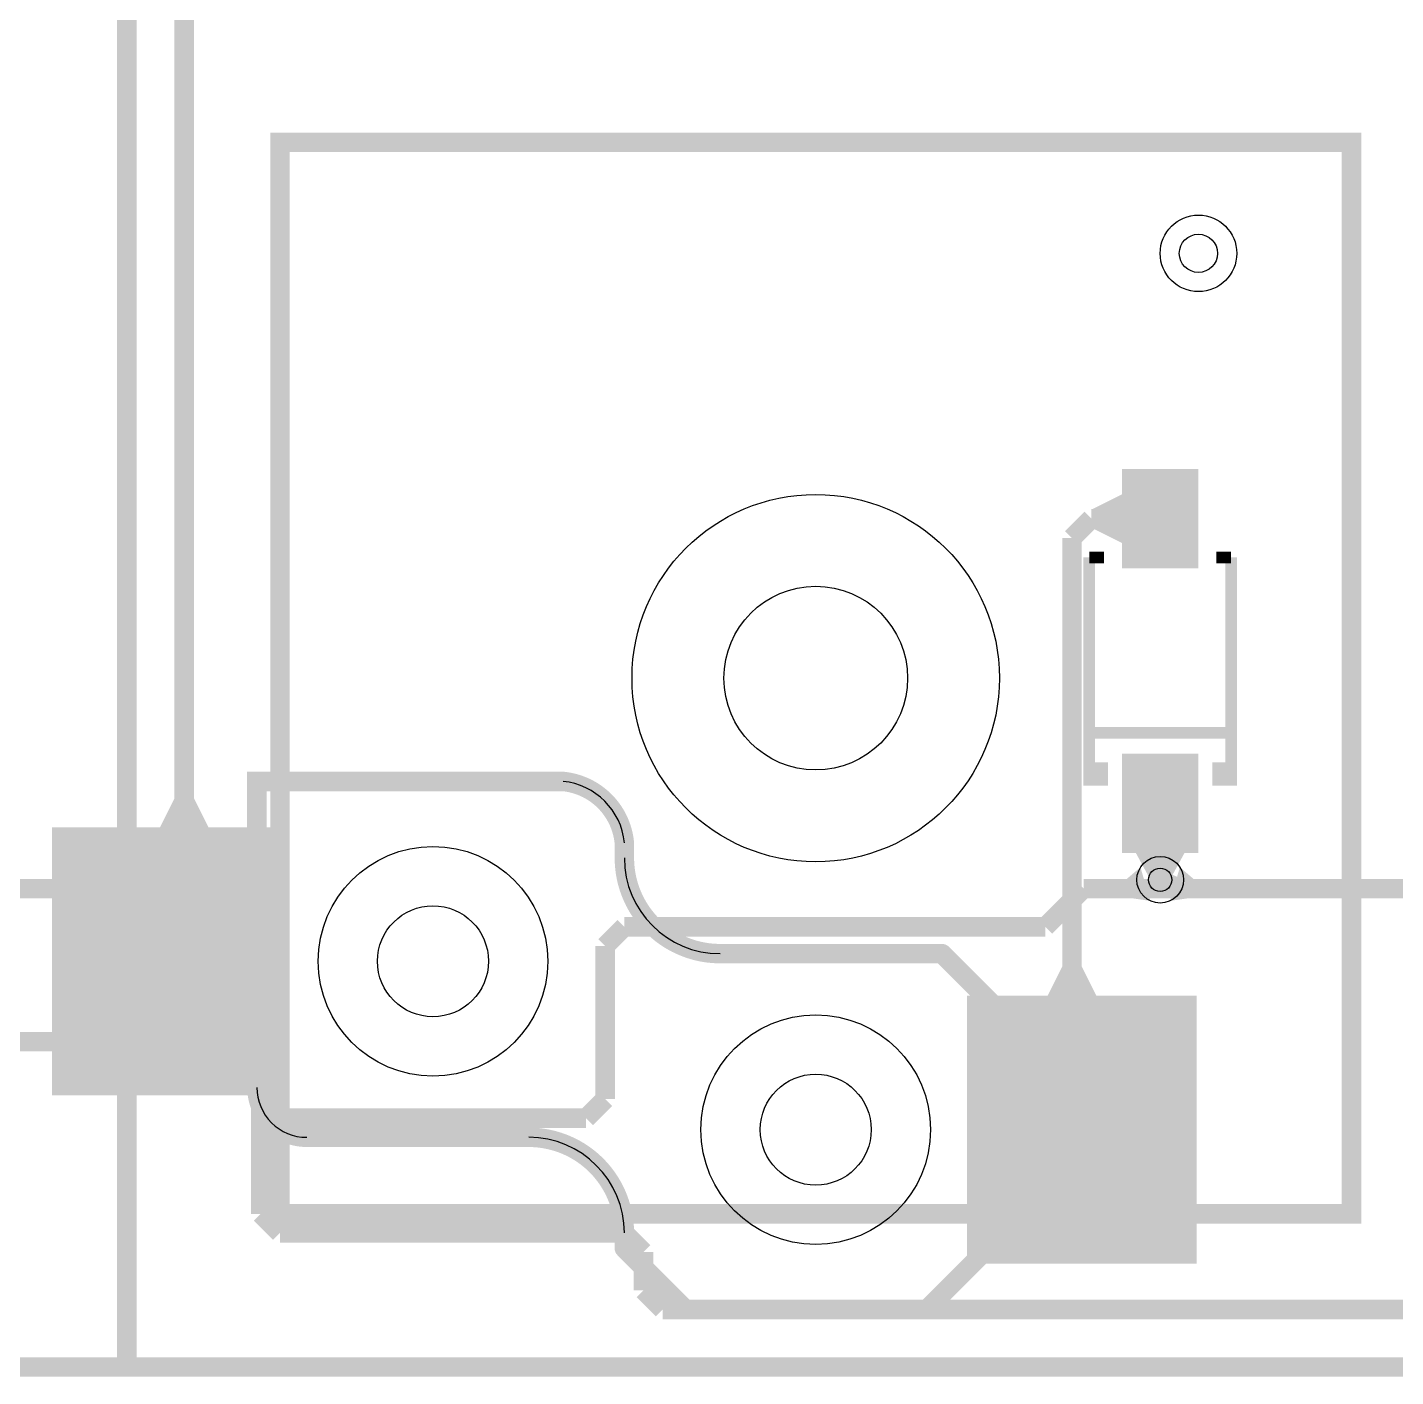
# Model space of a CAD drawing. Header units: millimetres. Extents: x -992 to -826, y 770 to 901.
# Drawn here: x -955.38 to -937.51, y 819.64 to 837.27 of the extents above; entities that cross this region are included whole.
import ezdxf

# ---------------------------------------------------------------- set-up
doc = ezdxf.new("R2010")
doc.units = ezdxf.units.MM
for name, color, linetype, true_color in [('BottomLayer', 7, 'Continuous', 0x0000ff), ('BottomPasteMaskLayer', 7, 'Continuous', 0x800000), ('BottomSilkLayer', 7, 'Continuous', 0x66cc33), ('BottomSolderMaskLayer', 7, 'Continuous', 0xaa00ff), ('Document', 7, 'Continuous', 0xffffff), ('Hole', 7, 'Continuous', 0x222222), ('Multi-Layer', 7, 'Continuous', 0xc0c0c0), ('TopLayer', 7, 'Continuous', 0xff0000), ('TopSilkLayer', 7, 'Continuous', 0xffcc00)]:
    doc.layers.add(name, color=color, linetype=linetype, true_color=true_color)

msp = doc.modelspace()

# ---------------------------------------------------------------- hatches: boundary and pattern name
at = {"layer": 'BottomLayer'}
for points in [[(-940.0818897637796, 830.201676403353), (-940.0818897637796, 831.5016764033529), (-941.0818897637796, 831.5016764033529), (-941.0818897637796, 830.201676403353)], [(-941.0818897637796, 831.1690906781815), (-941.0818897637796, 830.5340894081789), (-941.4628905257812, 830.7245897891797), (-941.4628905257812, 830.9785902971807)], [(-940.0818897637796, 826.4826771653545), (-940.0818897637796, 827.7826771653545), (-941.0818897637796, 827.7826771653545), (-941.0818897637796, 826.4826771653545)], [(-953.0144018288038, 826.8177038354079), (-953.6494030988063, 826.8177038354079), (-953.4589027178056, 827.1987045974093), (-953.2049022098045, 827.1987045974093)], [(-955.0568961137924, 823.3177038354078), (-952.0568961137924, 823.3177038354078), (-952.0568961137924, 826.8177038354079), (-955.0568961137924, 826.8177038354079)], [(-940.3533045466093, 826.3344272288546), (-940.810505461011, 826.3344627889257), (-940.7088874777751, 826.5478155956314), (-940.4548869697741, 826.5477952755907)], [(-940.8993878587759, 826.4826771653545), (-940.2643865887733, 826.4826771653545), (-940.4548869697741, 826.1327686055374), (-940.7088874777751, 826.1327686055374)], [(-941.416281432563, 824.6175488950979), (-942.0512827025655, 824.6175488950979), (-941.8607823215648, 824.9985496570995), (-941.6067818135638, 824.9985496570995)], [(-943.1068834137669, 821.117551435103), (-940.1068834137669, 821.117551435103), (-940.1068834137669, 824.617551435103), (-943.1068834137669, 824.617551435103)]]:
    msp.add_hatch(color=256, dxfattribs=at).paths.add_polyline_path(points)
at = {"layer": 'BottomPasteMaskLayer'}
for points in [[(-940.0818897637796, 830.201676403353), (-940.0818897637796, 831.5016764033529), (-941.0818897637796, 831.5016764033529), (-941.0818897637796, 830.201676403353)], [(-940.0818897637796, 826.4826771653545), (-940.0818897637796, 827.7826771653545), (-941.0818897637796, 827.7826771653545), (-941.0818897637796, 826.4826771653545)], [(-955.0568961137924, 823.3177038354078), (-952.0568961137924, 823.3177038354078), (-952.0568961137924, 826.8177038354079), (-955.0568961137924, 826.8177038354079)], [(-943.1068834137669, 821.117551435103), (-940.1068834137669, 821.117551435103), (-940.1068834137669, 824.617551435103), (-943.1068834137669, 824.617551435103)]]:
    msp.add_hatch(color=256, dxfattribs=at).paths.add_polyline_path(points)
at = {"layer": 'BottomSilkLayer'}
for points in [[(-941.5843967487936, 827.667708915418), (-941.264406908814, 827.667708915418), (-941.264406908814, 827.3629083058167), (-941.5843967487936, 827.3629083058167)], [(-939.5795707391416, 827.667708915418), (-939.8995605791213, 827.667708915418), (-939.8995605791213, 827.3629083058167), (-939.5795707391416, 827.3629083058167)]]:
    msp.add_hatch(color=256, dxfattribs=at).paths.add_polyline_path(points)
at = {"layer": 'BottomSolderMaskLayer'}
for points in [[(-940.0818897637796, 830.201676403353), (-940.0818897637796, 831.5016764033529), (-941.0818897637796, 831.5016764033529), (-941.0818897637796, 830.201676403353)], [(-940.0818897637796, 826.4826771653545), (-940.0818897637796, 827.7826771653545), (-941.0818897637796, 827.7826771653545), (-941.0818897637796, 826.4826771653545)], [(-955.0568961137924, 823.3177038354078), (-952.0568961137924, 823.3177038354078), (-952.0568961137924, 826.8177038354079), (-955.0568961137924, 826.8177038354079)], [(-943.1068834137669, 821.117551435103), (-940.1068834137669, 821.117551435103), (-940.1068834137669, 824.617551435103), (-943.1068834137669, 824.617551435103)]]:
    msp.add_hatch(color=256, dxfattribs=at).paths.add_polyline_path(points)
at = {"layer": 'Document'}
for points in [[(-940.4859461518924, 831.0027101854205), (-940.6779705359412, 831.0027101854205), (-940.6779705359412, 830.2347142494286), (-940.4859461518924, 830.2347142494286)], [(-940.9659817119635, 830.7147498094998), (-940.9659817119635, 830.522725425451), (-940.1979857759717, 830.522725425451), (-940.1979857759717, 830.7147498094998)], [(-940.454983489967, 826.9357048514098), (-940.6470078740158, 826.9357048514098), (-940.6470078740158, 827.7037007874018), (-940.454983489967, 827.7037007874018)], [(-952.2548945897893, 823.4176352552706), (-952.2548945897893, 827.2906350012702), (-948.3818948437898, 827.2906350012702), (-948.3653179842241, 827.2917215060487), (-948.3490247593215, 827.2949624299863), (-948.3332939506777, 827.3003023199758), (-948.3183947167895, 827.3076498090192), (-948.30458198768, 827.3168791795415), (-948.2920921029736, 827.3278325144545), (-948.2811387680606, 827.3403223991609), (-948.2719093975383, 827.3541351282704), (-948.264561908495, 827.3690343621586), (-948.2592220185054, 827.3847651708024), (-948.2559810945678, 827.401058395705), (-948.2548945897893, 827.4176352552706), (-948.2559810945678, 827.4342121148363), (-948.2592220185054, 827.4505053397388), (-948.264561908495, 827.4662361483828), (-948.2719093975383, 827.481135382271), (-948.2811387680606, 827.4949481113805), (-948.2920921029736, 827.5074379960869), (-948.30458198768, 827.5183913309997), (-948.3183947167895, 827.5276207015222), (-948.3332939506777, 827.5349681905655), (-948.3490247593215, 827.5403080805551), (-948.3653179842241, 827.5435490044927), (-948.3818948437898, 827.5446355092712), (-952.3818948437898, 827.5446355092712), (-952.3984717033554, 827.5435490044927), (-952.414764928258, 827.5403080805551), (-952.4304957369019, 827.5349681905655), (-952.4453949707901, 827.5276207015222), (-952.4592076998996, 827.5183913309997), (-952.471697584606, 827.5074379960869), (-952.482650919519, 827.4949481113805), (-952.4918802900413, 827.481135382271), (-952.4992277790845, 827.4662361483828), (-952.5045676690742, 827.4505053397388), (-952.5078085930118, 827.4342121148363), (-952.5088950977903, 827.4176352552706), (-952.5088950977903, 823.4176352552706), (-952.5078085930118, 823.401058395705), (-952.5045676690742, 823.3847651708024), (-952.4992277790845, 823.3690343621586), (-952.4918802900413, 823.3541351282704), (-952.482650919519, 823.3403223991609), (-952.471697584606, 823.3278325144545), (-952.4592076998996, 823.3168791795415), (-952.4453949707901, 823.3076498090192), (-952.4304957369019, 823.3003023199758), (-952.414764928258, 823.2949624299863), (-952.3984717033554, 823.2917215060487), (-952.3818948437898, 823.2906350012702), (-952.3653179842241, 823.2917215060487), (-952.3490247593215, 823.2949624299863), (-952.3332939506777, 823.3003023199758), (-952.3183947167895, 823.3076498090192), (-952.30458198768, 823.3168791795415), (-952.2920921029736, 823.3278325144545), (-952.2811387680606, 823.3403223991609), (-952.2719093975383, 823.3541351282704), (-952.264561908495, 823.3690343621586), (-952.2592220185054, 823.3847651708024), (-952.2559810945678, 823.401058395705), (-952.2548945897893, 823.4176352552706)], [(-948.3945186690374, 827.2910668021337), (-948.3543811349565, 827.2860111754161), (-948.3145667676615, 827.2788419941163), (-948.2751867827661, 827.2695792842942), (-948.2363511825002, 827.2582489199754), (-948.1981684484349, 827.2448825508757), (-948.160745238455, 827.2295175139931), (-948.1241860888257, 827.2121967293114), (-948.088593122186, 827.1929685799101), (-948.0540657622842, 827.1718867768133), (-948.0207004562516, 827.1490102089552), (-947.9885904051922, 827.1244027786836), (-947.9578253038388, 827.0981332232567), (-947.9284910900037, 827.0702749228368), (-947.9006697045243, 827.0409056955127), (-947.8744388623728, 827.010107579927), (-947.8498718355717, 826.9779666061122), (-947.8270372485181, 826.9445725551793), (-947.8059988862924, 826.9100187085271), (-947.7868155164833, 826.8744015872737), (-947.7695407250295, 826.8378206826397), (-947.7542227665351, 826.8003781780337), (-947.7409044294776, 826.7621786636176), (-947.729622916684, 826.7233288441496), (-947.7204097414109, 826.68393724092), (-947.7132906393164, 826.6441138886129), (-947.7082854965711, 826.6039700279402), (-947.705867543515, 826.5881081361931), (-947.7014689092363, 826.5726777077072), (-947.6951598030935, 826.5579250372215), (-947.6870409286834, 826.5440856013554), (-947.6772418764488, 826.5313803000176), (-947.6659190552033, 826.5200119304855), (-947.6532531955927, 826.5101619504294), (-947.6394464653401, 826.501987581554), (-947.6247192423197, 826.4956193000838), (-947.6093065969674, 826.4911587541504), (-947.5934545401749, 826.4886771413228), (-947.5774160965551, 826.4882140721785), (-947.5614472657578, 826.4897769380543), (-947.545802936299, 826.4933407930687), (-947.5307328171255, 826.4988487522982), (-947.5164774518537, 826.5062128997537), (-947.5032643793025, 826.5153156916626), (-947.4913045016037, 826.5260118326586), (-947.4807887178603, 826.538130594932), (-947.4718848770867, 826.5514785433235), (-947.4647350990658, 826.5658426228633), (-947.4594535058852, 826.5809935594764), (-947.4561244003636, 826.5966895195683), (-947.4548009204404, 826.6126799700833), (-947.4555041910085, 826.6287096774195), (-947.4611164961989, 826.6750678723702), (-947.4688458682566, 826.7211204186214), (-947.4786760890594, 826.7667706866117), (-947.4905865323879, 826.8119228908586), (-947.5045522072041, 826.8564822909393), (-947.5205438100901, 826.9003553902801), (-947.5385277867322, 826.9434501323349), (-947.558466402327, 826.9856760937424), (-947.5803178207582, 827.026944674057), (-947.6040361923791, 827.0671692816533), (-947.6295717502162, 827.1062655154178), (-947.6568709143928, 827.1441513418426), (-947.6858764045525, 827.1807472671518), (-947.7165273600474, 827.2159765040989), (-947.7487594676393, 827.2497651330858), (-947.7825050964439, 827.2820422572638), (-947.8176934398376, 827.3127401512932), (-947.8542506640271, 827.3417944034466), (-947.8921000629703, 827.3691440507619), (-947.9311622193251, 827.3947317069565), (-947.9713551710863, 827.4185036828386), (-948.0125945835622, 827.4404100989598), (-948.0547939263289, 827.4604049902747), (-948.0978646547929, 827.4784464025865), (-948.1417163959795, 827.4944964805779), (-948.1862571381573, 827.5085215472403), (-948.2313934239013, 827.5204921745365), (-948.2770305461898, 827.5303832451481), (-948.3230727471232, 827.5381740051779), (-948.369423418847, 827.5438481076964), (-948.3860280561588, 827.5444046118658), (-948.4025632768669, 827.5427890149836), (-948.4187461587603, 827.5390289603599), (-948.4342998082432, 827.5331887835722), (-948.4489580980606, 827.5253684116643), (-948.4624702208098, 827.515701653368), (-948.4746049803242, 827.5043539095976), (-948.4851547475041, 827.4915193433953), (-948.4939390129081, 827.4774175577475), (-948.5008074753197, 827.4622898381159), (-948.5056426134428, 827.446395023978), (-948.5083616967235, 827.4300050800103), (-948.5089182008929, 827.4134004426985), (-948.5073026040106, 827.3968652219904), (-948.503542549387, 827.380682340097), (-948.4977023725993, 827.365128690614), (-948.4898820006915, 827.3504704007967), (-948.480215242395, 827.3369582780474), (-948.4688674986247, 827.3248235185331), (-948.4560329324224, 827.3142737513532), (-948.4419311467746, 827.3054894859491), (-948.426803427143, 827.2986210235375), (-948.4109086130051, 827.2937858854144), (-948.3945186690374, 827.2910668021337)], [(-947.7089966979935, 826.6174828549658), (-947.7089966979935, 826.4173812547626), (-947.707910193215, 826.400804395197), (-947.7046692692774, 826.3845111702944), (-947.6993293792877, 826.3687803616505), (-947.6919818902445, 826.3538811277624), (-947.6827525197222, 826.3400683986529), (-947.6717991848092, 826.3275785139465), (-947.6593093001028, 826.3166251790335), (-947.6454965709933, 826.3073958085112), (-947.6305973371052, 826.3000483194678), (-947.6148665284612, 826.2947084294783), (-947.5985733035586, 826.2914675055407), (-947.581996443993, 826.2903810007622), (-947.5654195844273, 826.2914675055407), (-947.5491263595247, 826.2947084294783), (-947.5333955508809, 826.3000483194678), (-947.5184963169927, 826.3073958085112), (-947.5046835878832, 826.3166251790335), (-947.4921937031768, 826.3275785139465), (-947.4812403682638, 826.3400683986529), (-947.4720109977414, 826.3538811277624), (-947.4646635086982, 826.3687803616505), (-947.4593236187086, 826.3845111702944), (-947.456082694771, 826.400804395197), (-947.4549961899925, 826.4173812547626), (-947.4549961899925, 826.6174828549658), (-947.456082694771, 826.6340597145315), (-947.4593236187086, 826.650352939434), (-947.4646635086982, 826.666083748078), (-947.4720109977414, 826.680982981966), (-947.4812403682638, 826.6947957110757), (-947.4921937031768, 826.7072855957821), (-947.5046835878832, 826.718238930695), (-947.5184963169927, 826.7274683012174), (-947.5333955508809, 826.7348157902607), (-947.5491263595247, 826.7401556802503), (-947.5654195844273, 826.7433966041879), (-947.581996443993, 826.7444831089664), (-947.5985733035586, 826.7433966041879), (-947.6148665284612, 826.7401556802503), (-947.6305973371052, 826.7348157902607), (-947.6454965709933, 826.7274683012174), (-947.6593093001028, 826.718238930695), (-947.6717991848092, 826.7072855957821), (-947.6827525197222, 826.6947957110757), (-947.6919818902445, 826.680982981966), (-947.6993293792877, 826.666083748078), (-947.7046692692774, 826.650352939434), (-947.707910193215, 826.6340597145315), (-947.7089966979935, 826.6174828549658)], [(-947.4544881889765, 826.4177114554236), (-947.4534160919966, 826.3687289307842), (-947.4502084891283, 826.3198397868376), (-947.4448714858743, 826.2711370814892), (-947.4374152409389, 826.2227135177682), (-947.4278539468905, 826.1746612673722), (-947.4162058031479, 826.1270717952241), (-947.4024929813379, 826.0800356853723), (-947.386741583093, 826.0336424685694), (-947.3689815903685, 825.9879804518552), (-947.3492468083733, 825.9431365504684), (-947.3275748012232, 825.8991961224086), (-947.3040068204402, 825.8562428059615), (-947.2785877264317, 825.8143583604982), (-947.2513659031017, 825.7736225108498), (-947.222393165754, 825.7341127955563), (-947.1917246624654, 825.6959044192755), (-947.1594187691129, 825.6590701096351), (-947.1255369782597, 825.6236799787994), (-947.0901437821065, 825.5898013900147), (-947.0533065497339, 825.5574988293868), (-947.0150953988699, 825.5268337831347), (-946.9755830624233, 825.4978646205559), (-946.9348447500412, 825.4706464829222), (-946.8929580049511, 825.4452311785222), (-946.8500025563617, 825.4216670840464), (-946.8060601677021, 825.399999052505), (-946.7612144809901, 825.3802683278523), (-946.7155508576235, 825.3625124664816), (-946.6691562158993, 825.3467652657376), (-946.6221188655694, 825.3330566995861), (-946.5745283397476, 825.3214128615591), (-946.5264752244883, 825.3118559150878), (-946.47805098636, 825.3044040513155), (-946.4293477983443, 825.2990714544713), (-946.3804583643894, 825.2958682748722), (-946.3314757429516, 825.2948006096013), (-946.3148988833859, 825.2937141048228), (-946.2986056584834, 825.2904731808852), (-946.2828748498395, 825.2851332908956), (-946.2679756159513, 825.2777858018524), (-946.2541628868418, 825.26855643133), (-946.2416730021354, 825.257603096417), (-946.2307196672225, 825.2451132117106), (-946.2214902967, 825.2313004826011), (-946.2141428076568, 825.216401248713), (-946.2088029176672, 825.2006704400691), (-946.2055619937296, 825.1843772151665), (-946.2044754889511, 825.1678003556009), (-946.2055619937296, 825.1512234960352), (-946.2088029176672, 825.1349302711327), (-946.2141428076568, 825.1191994624887), (-946.2214902967, 825.1043002286006), (-946.2307196672225, 825.090487499491), (-946.2416730021354, 825.0779976147846), (-946.2541628868418, 825.0670442798718), (-946.2679756159513, 825.0578149093493), (-946.2828748498395, 825.0504674203061), (-946.2986056584834, 825.0451275303164), (-946.3148988833859, 825.0418866063789), (-946.3314757429516, 825.0408001016003), (-946.3855347712323, 825.0418606619834), (-946.4395104874908, 825.0450427024234), (-946.4933196689935, 825.0503413166753), (-946.5468793497793, 825.0577483350434), (-946.600106948581, 825.0672523369786), (-946.6529203961537, 825.0788386686874), (-946.7052382618137, 825.0924894657246), (-946.756979878993, 825.1081836805395), (-946.8080654696149, 825.1258971149267), (-946.8584162671009, 825.1456024573372), (-946.9079546378167, 825.167269324988), (-946.9566042007729, 825.1908643107085), (-947.0042899453922, 825.2163510344501), (-947.0509383471662, 825.2436901993772), (-947.0964774810184, 825.2728396524591), (-947.1408371322029, 825.3037544494626), (-947.1839489045651, 825.3363869242503), (-947.2257463259987, 825.3706867622744), (-947.2661649509362, 825.4066010781546), (-947.3051424597145, 825.4440744972196), (-947.3426187546627, 825.4830492408869), (-947.3785360527642, 825.5234652157492), (-947.4128389747495, 825.5652601062294), (-947.4454746304834, 825.6083694706622), (-947.4763927005135, 825.6527268406539), (-947.5055455136558, 825.6982638235676), (-947.5328881204964, 825.7449102079735), (-947.5583783626976, 825.7925940719057), (-947.5819769379991, 825.8412418937553), (-947.6036474608175, 825.89077866563), (-947.6233565183461, 825.9411280090051), (-947.6410737220745, 825.9922122924887), (-947.6567717546413, 826.0439527515175), (-947.6704264119551, 826.0962696098006), (-947.6820166405128, 826.1490822023234), (-947.6915245698611, 826.2023090997201), (-947.698935540151, 826.2558682338275), (-947.7042381247398, 826.3096770242215), (-947.7074241478107, 826.3636525055438), (-947.7084886969775, 826.417711455423), (-947.707402192199, 826.4342883149887), (-947.7041612682614, 826.4505815398912), (-947.6988213782718, 826.4663123485352), (-947.6914738892285, 826.4812115824234), (-947.682244518706, 826.4950243115329), (-947.6712911837932, 826.5075141962393), (-947.6588012990868, 826.5184675311522), (-947.6449885699773, 826.5276969016745), (-947.6300893360891, 826.5350443907179), (-947.6143585274451, 826.5403842807075), (-947.5980653025426, 826.5436252046451), (-947.5814884429769, 826.5447117094236), (-947.5649115834113, 826.5436252046451), (-947.5486183585087, 826.5403842807075), (-947.5328875498649, 826.5350443907179), (-947.5179883159767, 826.5276969016745), (-947.5041755868672, 826.5184675311522), (-947.4916857021608, 826.5075141962393), (-947.4807323672478, 826.4950243115329), (-947.4715029967255, 826.4812115824234), (-947.4641555076822, 826.4663123485352), (-947.4588156176926, 826.4505815398912), (-947.455574693755, 826.4342883149887), (-947.4544881889765, 826.417711455423)], [(-947.671709423419, 821.2278460756924), (-946.8717094234189, 820.4278460756923), (-946.859217177739, 820.4168936835915), (-946.8454021469142, 820.40766568174), (-946.8305007427825, 820.4003199857376), (-946.8147679679116, 820.3949822999357), (-946.7984730518289, 820.3917439663029), (-946.7818948437898, 820.3906604013209), (-943.6318821437644, 820.3906604013209), (-943.6153039357253, 820.3917439663029), (-943.5990090196426, 820.3949822999357), (-943.5832762447717, 820.4003199857376), (-943.5683748406399, 820.40766568174), (-943.5545598098151, 820.4168936835915), (-943.5420675641352, 820.4278460756923), (-942.6920802641606, 821.2778333756669), (-942.6811278720598, 821.2903256213468), (-942.6718998702083, 821.3041406521716), (-942.6645541742059, 821.3190420563034), (-942.6592164884041, 821.3347748311743), (-942.6559781547712, 821.3510697472569), (-942.6548945897893, 821.3676479552961), (-942.6548945897893, 824.5176606553214), (-942.6559781547712, 824.5342388633605), (-942.6592164884041, 824.5505337794432), (-942.6645541742059, 824.5662665543141), (-942.6718998702083, 824.5811679584459), (-942.6811278720597, 824.5949829892706), (-942.6920802641606, 824.6074752349506), (-943.3420675641353, 825.2574625349253), (-943.3545598098152, 825.268414927026), (-943.36837484064, 825.2776429288775), (-943.3832762447717, 825.2849886248799), (-943.3990090196426, 825.2903263106817), (-943.4153039357252, 825.2935646443146), (-943.4318821437644, 825.2946482092966), (-946.2818948437898, 825.2946482092966), (-946.2984717033555, 825.293561704518), (-946.314764928258, 825.2903207805804), (-946.330495736902, 825.2849808905909), (-946.34539497079, 825.2776334015475), (-946.3592076998996, 825.2684040310252), (-946.371697584606, 825.2574506961122), (-946.3826509195189, 825.2449608114059), (-946.3918802900413, 825.2311480822963), (-946.3992277790846, 825.2162488484082), (-946.4045676690741, 825.2005180397642), (-946.4078085930117, 825.1842248148618), (-946.4088950977903, 825.167647955296), (-946.4078085930117, 825.1510710957303), (-946.4045676690741, 825.1347778708279), (-946.3992277790846, 825.1190470621839), (-946.3918802900413, 825.1041478282958), (-946.3826509195189, 825.0903350991862), (-946.371697584606, 825.0778452144799), (-946.3592076998996, 825.0668918795669), (-946.34539497079, 825.0576625090446), (-946.330495736902, 825.0503150200012), (-946.314764928258, 825.0449751300117), (-946.2984717033555, 825.0417342060741), (-946.2818948437898, 825.0406477012956), (-943.4844856489714, 825.0406477012956), (-942.9088950977903, 824.4650571501145), (-942.9088950977903, 821.4202514605031), (-943.6844856489714, 820.6446609093219), (-946.7292913385828, 820.6446609093219), (-947.4920802641607, 821.4074752349507), (-947.5045717954629, 821.4184300135739), (-947.5183863455121, 821.4276606005488), (-947.5332875435313, 821.4350090579759), (-947.5490204258956, 821.4403496517136), (-947.5653157986311, 821.443591002724), (-947.5818948433977, 821.4446776505939), (-947.598473888148, 821.4435910024771), (-947.6147692608351, 821.440349651224), (-947.6305021431201, 821.435009057252), (-947.6454033410297, 821.427660599603), (-947.6592178909415, 821.4184300124224), (-947.6717094220805, 821.407475233613), (-947.68266420089, 821.394983702474), (-947.6918947880708, 821.3811691525623), (-947.6992432457199, 821.3662679546527), (-947.7045838396921, 821.3505350723678), (-947.7078251909453, 821.3342396996807), (-947.7089118390622, 821.3176606549304), (-947.7078251911925, 821.3010816101638), (-947.7045838401822, 821.2847862374283), (-947.6992432464447, 821.2690533550639), (-947.6918947890176, 821.2541521570447), (-947.6826642020429, 821.2403376069954), (-947.6717094234197, 821.227846075693)], [(-951.7316027432056, 822.8948514097029), (-951.7644424857446, 822.8958802790703), (-951.7971528173094, 822.898969206248), (-951.8296046371845, 822.904105999898), (-951.861669864944, 822.911270386189), (-951.8932219459595, 822.9204340888136), (-951.9241363508833, 822.9315609405879), (-951.9542910671395, 822.9446070261964), (-951.9835670804817, 822.9595208555162), (-952.0118488447171, 822.9762435668375), (-952.039024737742, 822.9947091591783), (-952.0649875020914, 823.0148447527763), (-952.0896346682606, 823.0365708767293), (-952.1128689591313, 823.0598017826509), (-952.1345986739029, 823.0844457831001), (-952.1547380500167, 823.1104056134529), (-952.1732076016417, 823.1375788157848), (-952.1899344333893, 823.16585814325), (-952.2048525280151, 823.1951319833627), (-952.2179030069748, 823.2252847985069), (-952.2290343628058, 823.2561975819395), (-952.2382026624164, 823.2877483274847), (-952.2453717204793, 823.3198125110653), (-952.2505132422483, 823.3522635821739), (-952.2536069352316, 823.3849734633403), (-952.2546405892813, 823.4178130556263), (-952.2557270940598, 823.4343899151919), (-952.2589680179974, 823.4506831400945), (-952.264307907987, 823.4664139487384), (-952.2716553970303, 823.4813131826265), (-952.2808847675526, 823.4951259117361), (-952.2918381024656, 823.5076157964425), (-952.304327987172, 823.5185691313554), (-952.3181407162815, 823.5277985018778), (-952.3330399501697, 823.535145990921), (-952.3487707588135, 823.5404858809106), (-952.3650639837161, 823.5437268048482), (-952.3816408432817, 823.5448133096268), (-952.3982177028474, 823.5437268048482), (-952.41451092775, 823.5404858809106), (-952.4302417363939, 823.535145990921), (-952.4451409702821, 823.5277985018778), (-952.4589536993916, 823.5185691313554), (-952.471443584098, 823.5076157964425), (-952.482396919011, 823.4951259117361), (-952.4916262895333, 823.4813131826265), (-952.4989737785766, 823.4664139487384), (-952.5043136685662, 823.4506831400945), (-952.5075545925038, 823.4343899151919), (-952.5086410972823, 823.417813055627), (-952.5075748008228, 823.3771461670689), (-952.504381492596, 823.3365908271528), (-952.4990699263307, 823.2962582091254), (-952.4916546624784, 823.2562588756917), (-952.4821560282995, 823.216702475933), (-952.4706000621409, 823.1776974447282), (-952.457018442057, 823.1393507055053), (-952.4414483989724, 823.1017673771337), (-952.4239326146214, 823.065050485766), (-952.4045191045457, 823.0293006824145), (-952.3832610864703, 822.9946159670394), (-952.3602168344204, 822.9610914199045), (-952.335449518975, 822.928818940936), (-952.3090270341003, 822.8978869977999), (-952.2810218110328, 822.8683803833875), (-952.2515106197263, 822.8403799833759), (-952.2205743584043, 822.8139625544974), (-952.1882978317955, 822.7892005141289), (-952.1547695186616, 822.7661617417758), (-952.1200813292523, 822.7449093929962), (-952.0843283533549, 822.7255017262738), (-952.0476085996261, 822.7079919433157), (-952.0100227269251, 822.6924280432121), (-951.9716737683787, 822.6788526908575), (-951.9326668489406, 822.6673030999951), (-951.8931088972146, 822.657810931203), (-951.8531083523341, 822.6504022051043), (-951.8127748667013, 822.645097231038), (-951.7722190053995, 822.6419105513846), (-951.731551943104, 822.6408509017019), (-951.7149753007125, 822.64194072162), (-951.6986827238416, 822.6451849040029), (-951.6829529830023, 822.6505279399902), (-951.6680552184253, 822.6578784087533), (-951.6542443349963, 822.6671105417321), (-951.6417566407629, 822.6780663745697), (-951.6308058036386, 822.6905584499259), (-951.6215791954854, 822.7043730249254), (-951.6142346861288, 822.7192737283565), (-951.6088979421621, 822.7350056050489), (-951.6056602767552, 822.7512994782269), (-951.6045770872618, 822.7678765551993), (-951.6056669073544, 822.7844531975794), (-951.608911089909, 822.8007457744161), (-951.6142541260621, 822.816475515199), (-951.621604594982, 822.8313732796986), (-951.6308367281064, 822.8451841630304), (-951.6417925610755, 822.8576718571483), (-951.6542846365472, 822.8686226941409), (-951.668099211644, 822.8778493021487), (-951.6829999151524, 822.8851938113481), (-951.698731791901, 822.8905305551491), (-951.7150256651131, 822.8937682203843), (-951.731602742097, 822.8948514097032)], [(-948.8318821437645, 822.8946482092965), (-951.7319075438152, 822.8946482092965), (-951.7484844033809, 822.893561704518), (-951.7647776282834, 822.8903207805804), (-951.7805084369273, 822.8849808905909), (-951.7954076708154, 822.8776334015475), (-951.809220399925, 822.8684040310252), (-951.8217102846313, 822.8574506961122), (-951.8326636195443, 822.8449608114058), (-951.8418929900668, 822.8311480822963), (-951.84924047911, 822.8162488484082), (-951.8545803690996, 822.8005180397643), (-951.8578212930372, 822.7842248148618), (-951.8589077978157, 822.7676479552961), (-951.8578212930372, 822.7510710957304), (-951.8545803690996, 822.7347778708279), (-951.84924047911, 822.7190470621839), (-951.8418929900668, 822.7041478282958), (-951.8326636195443, 822.6903350991862), (-951.8217102846313, 822.6778452144799), (-951.809220399925, 822.666891879567), (-951.7954076708154, 822.6576625090445), (-951.7805084369273, 822.6503150200012), (-951.7647776282834, 822.6449751300117), (-951.7484844033809, 822.641734206074), (-951.7319075438152, 822.6406477012955), (-948.8318821437645, 822.6406477012955), (-948.8153052841988, 822.641734206074), (-948.7990120592962, 822.6449751300117), (-948.7832812506523, 822.6503150200012), (-948.7683820167641, 822.6576625090445), (-948.7545692876546, 822.666891879567), (-948.7420794029482, 822.6778452144799), (-948.7311260680352, 822.6903350991862), (-948.7218966975129, 822.7041478282958), (-948.7145492084696, 822.7190470621839), (-948.70920931848, 822.7347778708279), (-948.7059683945424, 822.7510710957304), (-948.7048818897639, 822.7676479552961), (-948.7059683945424, 822.7842248148618), (-948.70920931848, 822.8005180397643), (-948.7145492084696, 822.8162488484082), (-948.7218966975129, 822.8311480822963), (-948.7311260680352, 822.8449608114058), (-948.7420794029482, 822.8574506961122), (-948.7545692876546, 822.8684040310252), (-948.7683820167641, 822.8776334015475), (-948.7832812506523, 822.8849808905909), (-948.7990120592962, 822.8903207805804), (-948.8153052841988, 822.893561704518), (-948.8318821437645, 822.8946482092965)], [(-947.7086156972315, 821.517838455683), (-947.7096834856401, 821.5668238965987), (-947.7128870341107, 821.6157161339272), (-947.7182202441553, 821.6644220931562), (-947.725672963121, 821.7128490543846), (-947.7352310035167, 821.7609048288303), (-947.7468761700212, 821.8084979343276), (-947.7605862941219, 821.8555377694777), (-947.7763352763152, 821.9019347861239), (-947.7940931357919, 821.9476006598218), (-947.8138260675106, 821.9924484579793), (-947.8354965065508, 822.0363928053473), (-947.8590631996249, 822.0793500465453), (-947.8844812836093, 822.1212384053142), (-947.9117023709503, 822.1619781401903), (-947.9406746417766, 822.2014916963067), (-947.9713429425482, 822.2397038530316), (-948.0036488910494, 822.2765418671642), (-948.0375309875296, 822.3119356114123), (-948.072924731778, 822.345817707892), (-948.109762745911, 822.3781236563929), (-948.1479749026363, 822.4087919571641), (-948.1874884587529, 822.4377642279901), (-948.2282281936292, 822.4649853153305), (-948.2701165523983, 822.4904033993146), (-948.3130737935967, 822.513970092388), (-948.3570181409649, 822.5356405314279), (-948.4018659391227, 822.5553734631461), (-948.4475318128208, 822.5731313226223), (-948.4939288294671, 822.5888803048151), (-948.5409686646173, 822.6025904289153), (-948.5885617701147, 822.6142355954194), (-948.6366175445606, 822.6237936358144), (-948.685044505789, 822.6312463547797), (-948.733750465018, 822.6365795648238), (-948.7826427023466, 822.6397831132938), (-948.8316281432564, 822.6408509017019), (-948.848205002822, 822.6419374064805), (-948.8644982277245, 822.645178330418), (-948.8802290363685, 822.6505182204077), (-948.8951282702567, 822.6578657094509), (-948.9089409993662, 822.6670950799734), (-948.9214308840726, 822.6780484148862), (-948.9323842189855, 822.6905382995926), (-948.9416135895079, 822.7043510287021), (-948.9489610785512, 822.7192502625903), (-948.9543009685408, 822.7349810712343), (-948.9575418924784, 822.7512742961368), (-948.9586283972569, 822.7678511557025), (-948.9575418924784, 822.7844280152681), (-948.9543009685408, 822.8007212401707), (-948.9489610785512, 822.8164520488147), (-948.9416135895079, 822.8313512827027), (-948.9323842189855, 822.8451640118122), (-948.9214308840726, 822.8576538965186), (-948.9089409993662, 822.8686072314316), (-948.8951282702567, 822.877836601954), (-948.8802290363685, 822.8851840909972), (-948.8644982277245, 822.8905239809868), (-948.848205002822, 822.8937649049244), (-948.8316281432564, 822.8948514097029), (-948.7775665769752, 822.8937907495749), (-948.7235883344588, 822.8906084102606), (-948.6697766501537, 822.8853092989272), (-948.616214501674, 822.8779015868039), (-948.5629844818491, 822.8683966965825), (-948.5101686713665, 822.856809284803), (-948.4578485122029, 822.8431572192538), (-948.4061046820402, 822.8274615514191), (-948.3550169698617, 822.8097464840178), (-948.3046641529163, 822.7900393336826), (-948.2551238752446, 822.7683704888382), (-948.206472527952, 822.744773362842), (-948.1587851314127, 822.7192843424609), (-948.1121352195896, 822.6919427317628), (-948.0665947266436, 822.6627906915096), (-948.0222338760125, 822.6318731741458), (-947.9791210721247, 822.5992378544811), (-947.9373227949216, 822.5649350561765), (-947.8969034973438, 822.529017674145), (-947.857925505946, 822.4915410929874), (-947.8204489247885, 822.4525631015896), (-947.7845315427569, 822.4121438040119), (-947.7502287444523, 822.3703455268087), (-947.7175934247877, 822.327232722921), (-947.6866759074238, 822.2828718722898), (-947.6575238671707, 822.2373313793439), (-947.6301822564726, 822.1906814675208), (-947.6046932360914, 822.1429940709816), (-947.5810961100954, 822.0943427236888), (-947.5594272652509, 822.0448024460172), (-947.5397201149157, 821.9944496290717), (-947.5220050475143, 821.9433619168932), (-947.5063093796796, 821.8916180867305), (-947.4926573141304, 821.8392979275669), (-947.481069902351, 821.7864821170843), (-947.4715650121295, 821.7332520972595), (-947.4641573000063, 821.6796899487797), (-947.4588581886728, 821.6258782644746), (-947.4556758493586, 821.5719000219582), (-947.4546151892305, 821.5178384556771), (-947.455701694009, 821.5012615961114), (-947.4589426179466, 821.4849683712089), (-947.4642825079362, 821.4692375625649), (-947.4716299969795, 821.4543383286768), (-947.4808593675018, 821.4405255995672), (-947.4918127024148, 821.4280357148609), (-947.5043025871212, 821.4170823799479), (-947.5181153162307, 821.4078530094255), (-947.5330145501189, 821.4005055203822), (-947.5487453587627, 821.3951656303927), (-947.5650385836653, 821.391924706455), (-947.581615443231, 821.3908382016765), (-947.5981923027966, 821.391924706455), (-947.6144855276992, 821.3951656303927), (-947.6302163363431, 821.4005055203822), (-947.6451155702313, 821.4078530094255), (-947.6589282993408, 821.4170823799479), (-947.6714181840472, 821.4280357148609), (-947.6823715189602, 821.4405255995672), (-947.6916008894825, 821.4543383286768), (-947.6989483785258, 821.4692375625649), (-947.7042882685154, 821.4849683712089), (-947.707529192453, 821.5012615961114), (-947.7086156972315, 821.5178384556771)]]:
    msp.add_hatch(color=256, dxfattribs=at).paths.add_polyline_path(points)
at = {"layer": 'TopLayer'}
for points in [[(-940.7121488442978, 825.8572593345189), (-940.8390576581154, 826.2964922529846), (-941.0172745745492, 826.1446507493017), (-940.9438836677674, 825.8906502413006)], [(-940.3247802895606, 826.2964922529846), (-940.4516891033783, 825.8572593345189), (-940.2199542799086, 825.8906502413006), (-940.1465633731268, 826.1446507493017)]]:
    msp.add_hatch(color=256, dxfattribs=at).paths.add_polyline_path(points)

# ---------------------------------------------------------------- linework, layer by layer
at = {"layer": 'BottomLayer', "const_width": 0.25400050800101603}
for points in [[(-953.3319786639574, 843.0177800355602), (-953.3319786639574, 825.0177800355602)], [(-941.7337820675642, 830.5975869951742), (-941.4797815595632, 830.8515875031751)], [(-941.479806959614, 830.8516637033275), (-940.5819151638304, 830.8516637033275)], [(-941.7338074676151, 822.8674117348236), (-941.7338074676151, 830.5976631953265)], [(-940.5819151638304, 827.1328422656846), (-940.5819151638304, 826.1328422656846)], [(-953.331902463805, 825.0176530353062), (-953.5569977139955, 825.0676911353825)], [(-941.6067818135638, 822.8675387350776), (-941.7337820675642, 822.8675387350776)]]:
    msp.add_lwpolyline(points, dxfattribs=at)
at = {"layer": 'BottomSilkLayer'}
for points, const_width in [([(-941.5082296164593, 827.5914909829821), (-941.5082296164593, 830.3439420878843)], 0.15240030480060962), ([(-941.5082296164593, 830.3439420878843), (-941.3151892303786, 830.3439420878843)], 0.15240030480060962), ([(-939.6557531115063, 830.3439420878843), (-939.8487934975872, 830.3439420878843)], 0.15240030480060962), ([(-939.6557531115063, 827.5914909829821), (-939.6557531115063, 830.3439420878843)], 0.15240030480060962), ([(-939.7057658115317, 828.0509271018543), (-941.4582169164339, 828.0509271018543)], 0.15240030480060962), ([(-952.3824993649988, 826.3674117348236), (-952.3824993649988, 827.4164338328678), (-952.3824993649988, 827.4164338328678), (-948.3819913639828, 827.4164338328678)], 0.25400050800101603), ([(-947.5814833629669, 826.6178562357127), (-947.5814833629669, 826.4177038354078)], 0.25400050800101603), ([(-946.3319786639574, 825.1674371348744), (-943.4319786639575, 825.1674371348744)], 0.25400050800101603), ([(-942.7819659639321, 824.5173990347982), (-943.4319786639575, 825.1674117348236), (-943.4319786639575, 825.1674371348744)], 0.25400050800101603), ([(-942.7819659639321, 824.5173990347982), (-942.7819659639321, 824.1674625349252)], 0.25400050800101603), ([(-952.3818897637797, 823.4176276352555), (-952.3818897637797, 823.7676403352808)], 0.25400050800101603), ([(-948.8316230632462, 822.7678435356872), (-951.7315722631446, 822.7678435356872)], 0.25400050800101603), ([(-942.7818897637796, 821.5676403352808), (-942.7818897637796, 821.3676403352808), (-943.6318770637542, 820.5176530353062), (-946.7818897637796, 820.5176530353062), (-947.5818897637796, 821.3176530353062)], 0.25400050800101603), ([(-947.5818897637796, 821.3176530353062), (-947.5818897637796, 821.5176530353062)], 0.25400050800101603)]:
    msp.add_lwpolyline(points, dxfattribs=dict(at, const_width=const_width))
for centre, radius, start, end in [((-948.4695716784269, 826.5297702727395), 0.8924307848615699, 5.591265235738206, 84.3323864542428), ((-946.3320091450506, 826.4174320546061), 1.2499872999746, 180.0023285168551, 270), ((-951.7319075438152, 823.4176352552706), 0.6499872999746, 179.9999999999994, 270), ((-948.8318821437645, 821.5176606553215), 1.2499872999746, 0, 90)]:
    msp.add_arc(centre, radius, start, end, dxfattribs=at)
at = {"layer": 'Document', "const_width": 0.25400050800101603}
for points in [[(-954.0819151638304, 819.7676403352808), (-954.0819151638304, 837.7676657353317), (-972.0819405638813, 837.7676657353317), (-972.0819405638813, 819.7676403352808), (-954.0819151638304, 819.7676403352808)], [(-936.0818643637289, 819.7676403352808), (-936.0818643637289, 837.7676657353317), (-954.0819151638304, 837.7676657353317), (-954.0819151638304, 819.7676403352808), (-936.0818643637289, 819.7676403352808)]]:
    msp.add_lwpolyline(points, close=True, dxfattribs=at)
at = {"layer": 'Document'}
for centre, radius in [((-940.0817881635764, 834.3177546355095), 0.24993649987299976), ((-945.0817881635764, 828.7678435356872), 1.1998983997967998), ((-950.0817881635764, 825.0678181356365), 0.7249174498348998), ((-945.0817881635764, 822.8676657353316), 0.7249174498348998)]:
    msp.add_circle(centre, radius, dxfattribs=at)
at = {"layer": 'Hole'}
msp.add_circle((-940.5819151638304, 826.1328422656846), 0.15240030480060962, dxfattribs=at)
at = {"layer": 'Multi-Layer'}
for centre, radius in [((-940.0817881635764, 834.3177546355095), 0.5), ((-945.0817881635764, 828.7678435356872), 2.4000000000000004), ((-950.0817881635764, 825.0678181356365), 1.5000000000000002), ((-940.5819151638304, 826.1328422656846), 0.30480060960121924), ((-945.0817881635764, 822.8676657353316), 1.5000000000000002)]:
    msp.add_circle(centre, radius, dxfattribs=at)
at = {"layer": 'TopLayer', "const_width": 0.25400050800101603}
for points in [[(-940.5818897637796, 826.1327660655322), (-940.3318770637542, 826.0176530353062)], [(-940.3318770637542, 826.0176530353062), (-940.5818897637796, 826.1327660655322)], [(-958.3319278638559, 826.0176530353062), (-952.5819151638304, 826.0176530353062)], [(-952.5819151638304, 826.0176530353062), (-952.331902463805, 825.7676403352808)], [(-942.0818897637796, 825.5176530353062), (-941.5818897637796, 826.0176530353062)], [(-941.5818897637796, 826.0176530353062), (-940.3318770637542, 826.0176530353062)], [(-940.3318770637542, 826.0176530353062), (-934.5818643637289, 826.0176530353062)], [(-952.331902463805, 825.7676403352808), (-952.331902463805, 823.2676403352808)], [(-947.831902463805, 825.2676403352808), (-947.5818897637796, 825.5176530353062)], [(-947.5818897637796, 825.5176530353062), (-942.0818897637796, 825.5176530353062)], [(-947.831902463805, 823.2676403352808), (-947.831902463805, 825.2676403352808)], [(-958.0819151638304, 824.0176530353062), (-952.5819151638304, 824.0176530353062)], [(-952.5819151638304, 824.0176530353062), (-952.331902463805, 823.7676403352808)], [(-952.331902463805, 823.7676403352808), (-952.331902463805, 821.7676403352808)], [(-952.331902463805, 823.2676403352808), (-952.0819151638304, 823.0176530353062)], [(-948.0818897637796, 823.0176530353062), (-947.831902463805, 823.2676403352808)], [(-952.0819151638304, 823.0176530353062), (-948.0818897637796, 823.0176530353062)], [(-952.331902463805, 821.7676403352808), (-952.0819151638304, 821.5176530353062)], [(-952.0819151638304, 821.5176530353062), (-947.5818897637796, 821.5176530353062)], [(-947.5818897637796, 821.5176530353062), (-947.331902463805, 821.2676403352808)], [(-947.331902463805, 821.2676403352808), (-947.331902463805, 820.7676403352808)], [(-947.331902463805, 820.7676403352808), (-947.0818897637796, 820.5176530353062)], [(-947.0818897637796, 820.5176530353062), (-891.5817881635764, 820.5176530353062)]]:
    msp.add_lwpolyline(points, dxfattribs=at)
at = {"layer": 'TopSilkLayer', "const_width": 0.25400050800101603}
msp.add_lwpolyline([(-952.0817627635256, 821.7677165354332), (-938.0817627635256, 821.7677165354332), (-938.0817627635256, 835.7677165354332), (-952.0817627635256, 835.7677165354332), (-952.0817627635256, 821.7677165354332)], close=True, dxfattribs=at)

doc.saveas('drawing.dxf')
